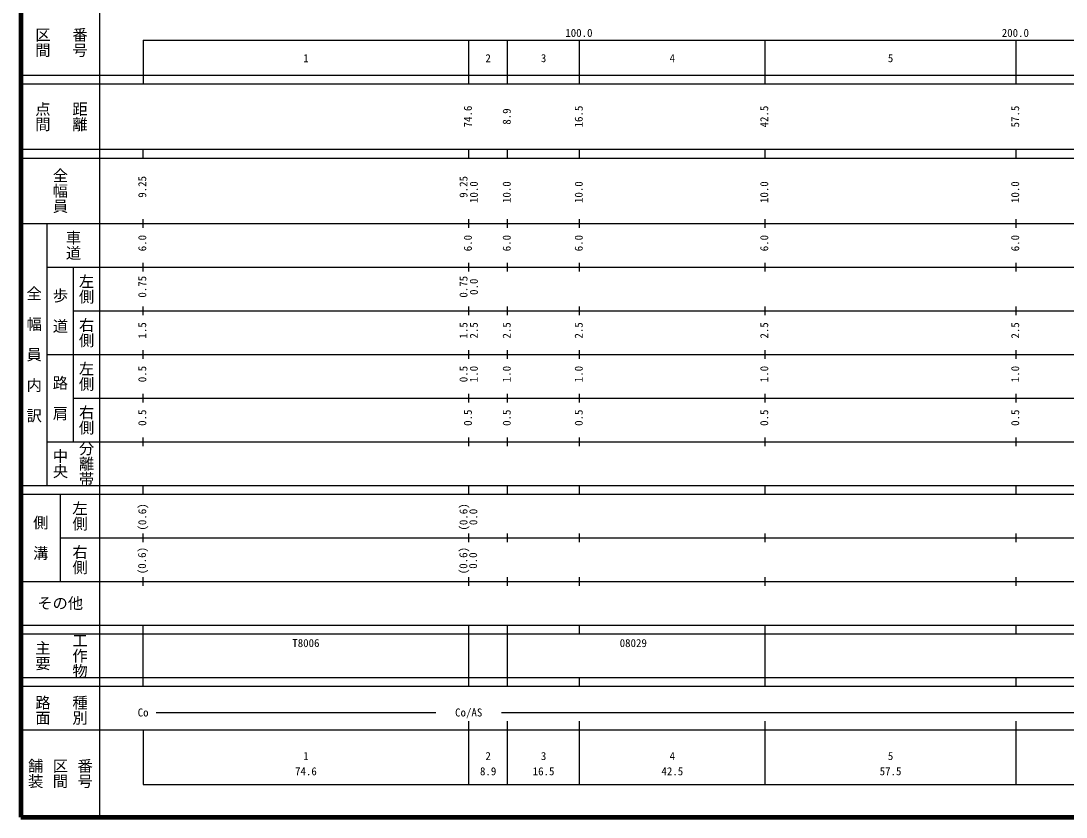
# Model space of a CAD drawing. Units: millimetres on the paper, enlarged 1000 times. Extents: x 40000 to 680000, y 20000 to 380000.
# Drawn here: x 40000 to 279468, y 20000 to 202409 of the extents above; entities that cross this region are included whole.
import ezdxf
from ezdxf.enums import TextEntityAlignment as Align

# ---------------------------------------------------------------- set-up
doc = ezdxf.new("R2010")
doc.units = ezdxf.units.MM
doc.header["$LTSCALE"] = 1000
doc.layers.add('M-TTL', color=2, linetype='Continuous', lineweight=140)
doc.layers.add('M-TTL-BAND', color=7, linetype='Continuous', lineweight=25)
doc.styles.add('@ＭＳ ゴシック', font='')
doc.styles.add('ＭＳ ゴシック', font='')
doc.styles.get('@ＭＳ ゴシック').set_extended_font_data('@MS Gothic')
doc.styles.get('ＭＳ ゴシック').set_extended_font_data('MS Gothic')

msp = doc.modelspace()

# ---------------------------------------------------------------- linework, layer by layer
at = {"layer": 'M-TTL'}
for p, q in [((40000, 380000), (40000, 20000)), ((40000, 20000), (680000, 20000))]:
    msp.add_line(p, q, dxfattribs=at)
at = {"layer": 'M-TTL-BAND'}
for p, q in [((58000, 370000), (58000, 20000)), ((68000, 198000), (579000, 198000)), ((68000, 198000), (68000, 188000)), ((142600, 188000), (142600, 198000)), ((151500, 188000), (151500, 198000)), ((168000, 188000), (168000, 198000)), ((210500, 188000), (210500, 198000)), ((268000, 188000), (268000, 198000)), ((40000, 190000), (579000, 190000)), ((40000, 188000), (579000, 188000)), ((40000, 173000), (579000, 173000)), ((68000, 171000), (68000, 173000)), ((142600, 171000), (142600, 173000)), ((151500, 171000), (151500, 173000)), ((168000, 171000), (168000, 173000)), ((210500, 171000), (210500, 173000)), ((268000, 171000), (268000, 173000)), ((40000, 171000), (579000, 171000)), ((40000, 156000), (579000, 156000)), ((46000, 96000), (46000, 156000)), ((68000, 155000), (68000, 157000)), ((142600, 155000), (142600, 157000)), ((151500, 155000), (151500, 157000)), ((168000, 155000), (168000, 157000)), ((210500, 155000), (210500, 157000)), ((268000, 155000), (268000, 157000)), ((68000, 145000), (68000, 147000)), ((142600, 145000), (142600, 147000)), ((151500, 145000), (151500, 147000)), ((168000, 145000), (168000, 147000)), ((210500, 145000), (210500, 147000)), ((268000, 145000), (268000, 147000)), ((46000, 146000), (579000, 146000)), ((52000, 146000), (52000, 106000)), ((68000, 135000), (68000, 137000)), ((142600, 135000), (142600, 137000)), ((151500, 135000), (151500, 137000)), ((168000, 135000), (168000, 137000)), ((210500, 135000), (210500, 137000)), ((268000, 135000), (268000, 137000)), ((52000, 136000), (579000, 136000)), ((68000, 125000), (68000, 127000)), ((142600, 125000), (142600, 127000)), ((151500, 125000), (151500, 127000)), ((168000, 125000), (168000, 127000)), ((210500, 125000), (210500, 127000)), ((268000, 125000), (268000, 127000)), ((46000, 126000), (579000, 126000)), ((52000, 116000), (579000, 116000)), ((68000, 115000), (68000, 117000)), ((142600, 115000), (142600, 117000)), ((151500, 115000), (151500, 117000)), ((168000, 115000), (168000, 117000)), ((210500, 115000), (210500, 117000)), ((268000, 115000), (268000, 117000)), ((46000, 106000), (579000, 106000)), ((68000, 105000), (68000, 107000)), ((142600, 105000), (142600, 107000)), ((151500, 105000), (151500, 107000)), ((168000, 105000), (168000, 107000)), ((210500, 105000), (210500, 107000)), ((268000, 105000), (268000, 107000)), ((40000, 96000), (579000, 96000)), ((68000, 94000), (68000, 96000)), ((142600, 94000), (142600, 96000)), ((151500, 94000), (151500, 96000)), ((168000, 94000), (168000, 96000)), ((210500, 94000), (210500, 96000)), ((268000, 94000), (268000, 96000)), ((40000, 94000), (579000, 94000)), ((49000, 94000), (49000, 74000)), ((49000, 84000), (579000, 84000)), ((68000, 83000), (68000, 85000)), ((142600, 83000), (142600, 85000)), ((151500, 83000), (151500, 85000)), ((168000, 83000), (168000, 85000)), ((210500, 83000), (210500, 85000)), ((268000, 83000), (268000, 85000)), ((68000, 73000), (68000, 75000)), ((142600, 73000), (142600, 75000)), ((151500, 73000), (151500, 75000)), ((168000, 73000), (168000, 75000)), ((210500, 73000), (210500, 75000)), ((268000, 73000), (268000, 75000)), ((40000, 74000), (579000, 74000)), ((40000, 64000), (579000, 64000)), ((68000, 62000), (68000, 64000)), ((142600, 62000), (142600, 64000)), ((151500, 62000), (151500, 64000)), ((168000, 62000), (168000, 64000)), ((210500, 62000), (210500, 64000)), ((268000, 62000), (268000, 64000)), ((40000, 62000), (579000, 62000)), ((68000, 52000), (68000, 62000)), ((142600, 52000), (142600, 62000)), ((151500, 52000), (151500, 62000)), ((210500, 52000), (210500, 62000)), ((40000, 52000), (579000, 52000)), ((68000, 50000), (68000, 52000)), ((142600, 50000), (142600, 52000)), ((151500, 50000), (151500, 52000)), ((168000, 50000), (168000, 52000)), ((210500, 50000), (210500, 52000)), ((268000, 50000), (268000, 52000)), ((40000, 50000), (579000, 50000)), ((71000, 44000), (135100, 44000)), ((150100, 44000), (565000, 44000)), ((142600, 27500), (142600, 42000)), ((151500, 27500), (151500, 42000)), ((168000, 27500), (168000, 42000)), ((210500, 27500), (210500, 42000)), ((268000, 27500), (268000, 42000)), ((40000, 40000), (579000, 40000)), ((68000, 40000), (68000, 27500)), ((68000, 27500), (579000, 27500))]:
    msp.add_line(p, q, dxfattribs=at)

# ---------------------------------------------------------------- texts
at = {"layer": 'M-TTL-BAND', "style": '@ＭＳ ゴシック'}
for s, p in [('区間', (45000, 197500)), ('番号', (53500, 197500)), ('点間', (45000, 180500)), ('距離', (53500, 180500)), ('全幅員', (49000, 163500)), ('車道', (52000, 151000)), ('左側', (55000, 141000)), ('全\u3000幅\u3000員\u3000内\u3000訳', (43000, 126000)), ('歩\u3000道', (49000, 136000)), ('右側', (55000, 131000)), ('左側', (55000, 121000)), ('路\u3000肩', (49000, 116000)), ('右側', (55000, 111000)), ('分離帯', (55000, 101000)), ('中央', (49000, 101000)), ('左側', (53500, 89000)), ('側\u3000溝', (44500, 84000)), ('右側', (53500, 79000)), ('主要', (45000, 57000)), ('工作物', (53500, 57000)), ('路面', (45000, 44500)), ('種別', (53500, 44500)), ('舗装', (43333, 30000)), ('区間', (49000, 30000)), ('番号', (54667, 30000))]:
    msp.add_text(s, height=2566, rotation=270, dxfattribs=at).set_placement(p, align=Align.MIDDLE_CENTER)
at = {"layer": 'M-TTL-BAND', "style": 'ＭＳ ゴシック'}
for s, p in [('100.0', (167844, 198195)), ('200.0', (267844, 198195)), ('1', (105300, 192405)), ('2', (147050, 192405)), ('3', (159750, 192405)), ('4', (189250, 192405)), ('5', (239250, 192405)), ('Co', (68000, 42500)), ('Co/AS', (142600, 42500)), ('1', (105300, 32523)), ('2', (147050, 32523)), ('3', (159750, 32523)), ('4', (189250, 32523)), ('5', (239250, 32523)), ('74.6', (105300, 29033)), ('8.9', (147050, 29033)), ('16.5', (159750, 29033)), ('42.5', (189250, 29033)), ('57.5', (239250, 29033))]:
    msp.add_text(s, height=1833, dxfattribs=at).set_placement(p, align=Align.BOTTOM_CENTER)
for s, p in [('74.6', (143866, 180500)), ('8.9', (152766, 180500)), ('16.5', (169266, 180500)), ('42.5', (211766, 180500)), ('57.5', (269266, 180500)), ('9.25', (69266, 164384)), ('9.25', (142866, 164384)), ('10.0', (145236, 163174)), ('10.0', (152766, 163174)), ('10.0', (169266, 163174)), ('10.0', (211766, 163174)), ('10.0', (269266, 163174)), ('6.0', (69266, 151500)), ('6.0', (143866, 151500)), ('6.0', (152766, 151500)), ('6.0', (169266, 151500)), ('6.0', (211766, 151500)), ('6.0', (269266, 151500)), ('0.75', (69266, 141500)), ('0.75', (142866, 141500)), ('0.0', (145236, 141500)), ('1.5', (69266, 131500)), ('1.5', (142866, 131500)), ('2.5', (145236, 131500)), ('2.5', (152766, 131500)), ('2.5', (169266, 131500)), ('2.5', (211766, 131500)), ('2.5', (269266, 131500)), ('0.5', (69266, 121500)), ('0.5', (142866, 121500)), ('1.0', (145236, 121500)), ('1.0', (152766, 121500)), ('1.0', (169266, 121500)), ('1.0', (211766, 121500)), ('1.0', (269266, 121500)), ('0.5', (69266, 111500)), ('0.5', (143866, 111500)), ('0.5', (152766, 111500)), ('0.5', (169266, 111500)), ('0.5', (211766, 111500)), ('0.5', (269266, 111500)), ('(0.6)', (69266, 88764)), ('(0.6)', (142866, 88764)), ('0.0', (145106, 88764)), ('(0.6)', (69218, 78764)), ('(0.6)', (142818, 78764)), ('0.0', (145058, 78764))]:
    msp.add_text(s, height=1833, rotation=90, dxfattribs=at).set_placement(p, align=Align.BOTTOM_CENTER)
msp.add_text('その他', height=2566, dxfattribs=at).set_placement((49000, 69000), align=Align.MIDDLE_CENTER)
for s, p in [('T8006', (102175, 58405)), ('08029', (177187, 58405))]:
    msp.add_text(s, height=1833, dxfattribs=at).set_placement(p, align=Align.BOTTOM_LEFT)

doc.saveas('drawing.dxf')
